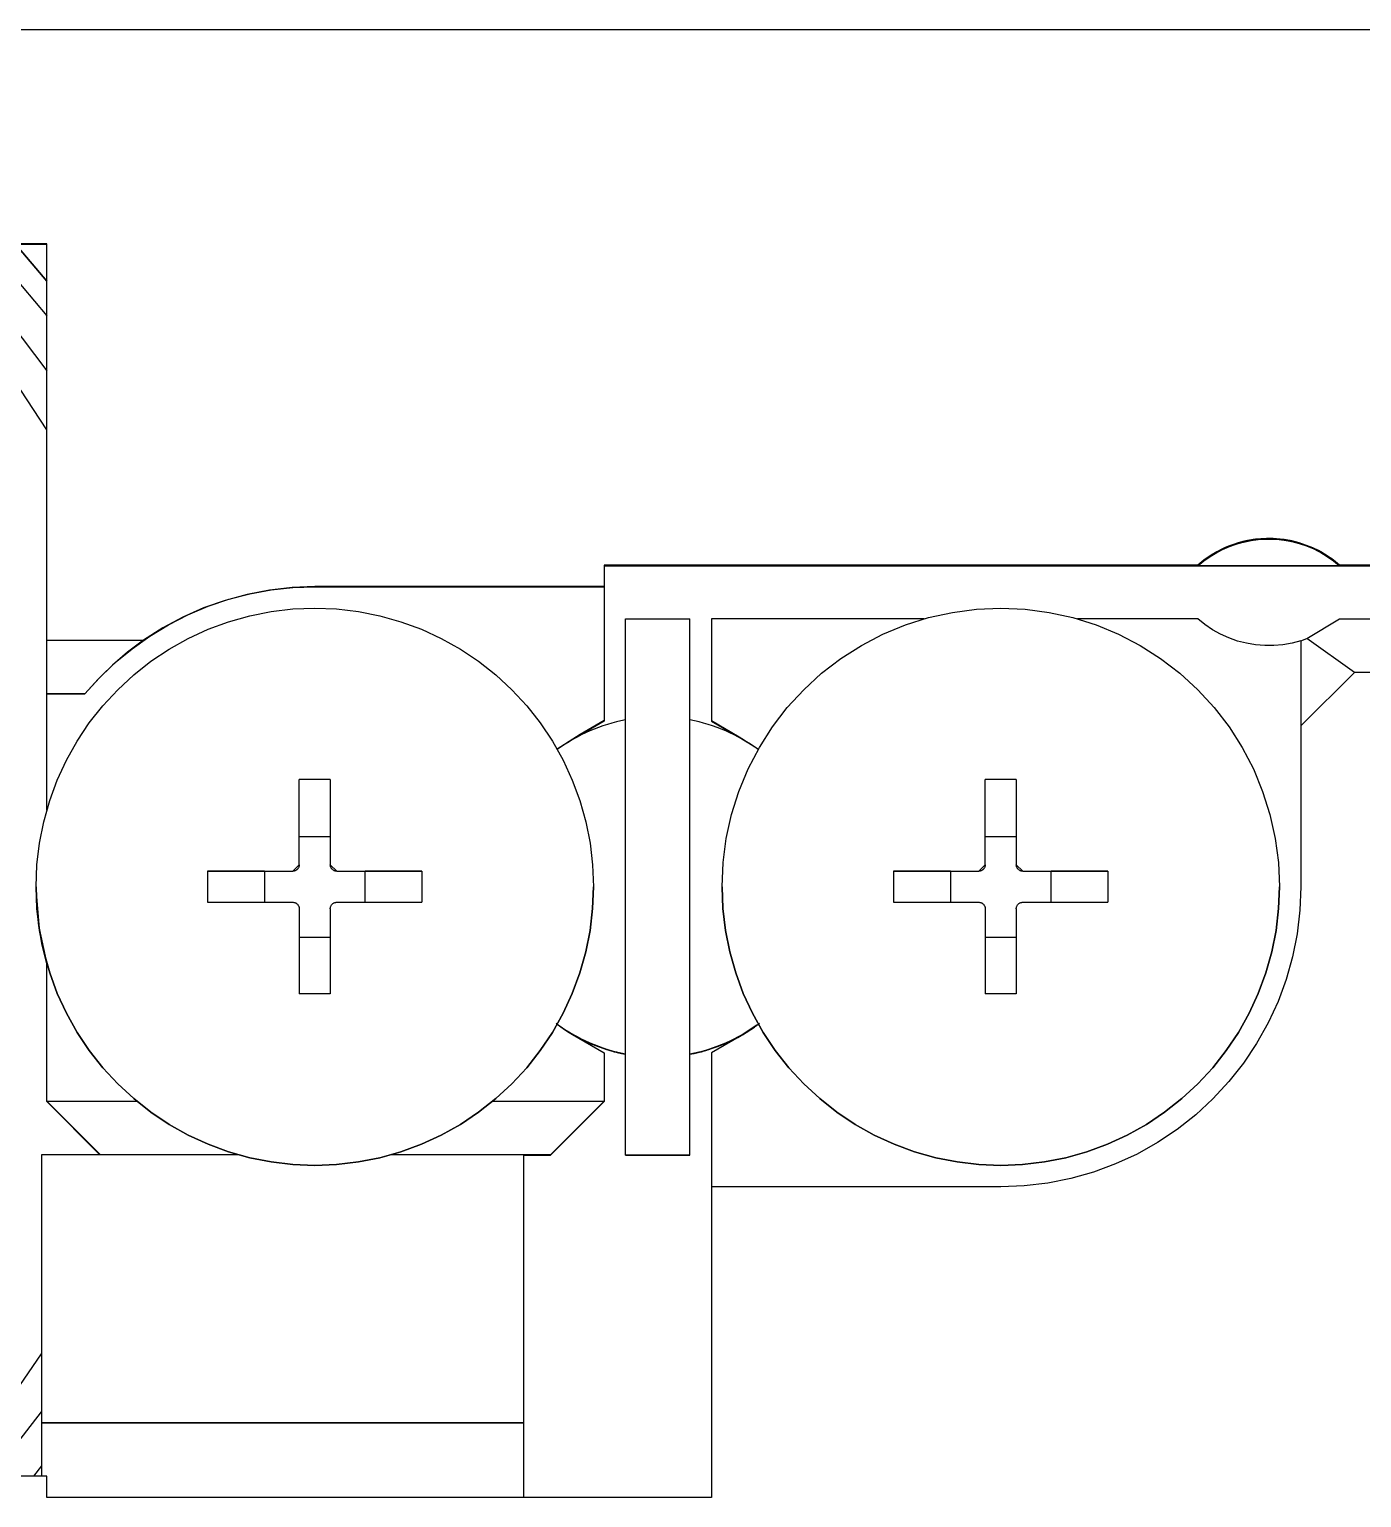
# Model space of a CAD drawing. Extents: x 0 to 701, y -8 to 617.
# Drawn here: x 668.97 to 681.4, y 290.17 to 303.87 of the extents above; entities that cross this region are included whole.
import ezdxf

# ---------------------------------------------------------------- set-up
doc = ezdxf.new("R2010")
doc.units = 0
doc.header["$LTSCALE"] = 0.5
doc.layers.add('MSM_CONTINUOUS', color=7, linetype='CONTINUOUS')

msp = doc.modelspace()

# ---------------------------------------------------------------- linework, layer by layer
at = {"layer": 'MSM_CONTINUOUS'}
for p, q in [((642.134415, 303.869417), (682.134415, 303.869417)), ((669.134415, 301.869417), (655.134415, 301.869417)), ((655.134415, 301.863946), (669.134415, 301.863946)), ((668.570722, 301.863946), (669.134415, 301.1957)), ((669.134415, 301.519637), (668.841579, 301.863946)), ((668.842619, 301.863946), (669.134415, 301.5208)), ((669.134415, 296.583505), (669.134415, 301.869417)), ((668.670868, 301.296414), (669.134415, 300.684567)), ((669.134415, 300.133614), (668.826618, 300.601393)), ((680.249331, 299.07792), (680.180862, 299.054831)), ((680.180862, 299.04936), (680.249331, 299.072448)), ((680.199597, 299.060854), (680.240881, 299.074525)), ((680.249275, 299.077646), (680.205352, 299.063474)), ((680.212823, 299.061075), (680.256091, 299.07469)), ((680.270626, 299.079361), (680.23127, 299.067731)), ((680.240881, 299.074525), (680.281694, 299.086123)), ((680.29268, 299.089496), (680.249275, 299.077646)), ((680.31929, 299.096003), (680.249331, 299.07792)), ((680.249331, 299.072448), (680.31929, 299.090532)), ((680.256091, 299.07469), (680.298889, 299.086077)), ((680.309439, 299.08914), (680.270626, 299.079361)), ((680.281694, 299.086123), (680.337229, 299.098957)), ((680.335412, 299.099147), (680.29268, 299.089496)), ((680.298889, 299.086077), (680.341837, 299.095497)), ((680.347543, 299.097154), (680.309439, 299.08914)), ((680.390371, 299.108988), (680.31929, 299.096003)), ((680.31929, 299.090532), (680.390371, 299.103517)), ((680.373805, 299.106161), (680.335412, 299.099147)), ((680.337229, 299.098957), (680.39149, 299.108333)), ((680.341837, 299.095497), (680.384068, 299.102855)), ((680.384975, 299.103535), (680.347543, 299.097154)), ((680.411503, 299.111555), (680.373805, 299.106161)), ((680.384068, 299.102855), (680.425606, 299.108291)), ((680.435078, 299.10981), (680.384975, 299.103535)), ((680.462205, 299.116806), (680.390371, 299.108988)), ((680.390371, 299.103517), (680.462205, 299.111335)), ((680.39149, 299.108333), (680.450224, 299.115059)), ((680.463156, 299.116586), (680.411503, 299.111555)), ((680.425606, 299.108291), (680.466249, 299.111909)), ((680.483689, 299.113461), (680.435078, 299.10981)), ((680.450224, 299.115059), (680.506963, 299.118242)), ((680.534415, 299.119417), (680.462205, 299.116806)), ((680.462205, 299.111335), (680.534415, 299.113946)), ((680.513206, 299.118895), (680.463156, 299.116586)), ((680.466249, 299.111909), (680.523567, 299.114186)), ((680.530586, 299.114732), (680.483689, 299.113461)), ((680.506963, 299.118242), (680.556133, 299.118393)), ((680.576551, 299.118222), (680.513206, 299.118895)), ((680.523567, 299.114186), (680.578725, 299.113273)), ((680.57586, 299.113872), (680.530586, 299.114732)), ((680.606626, 299.116806), (680.534415, 299.119417)), ((680.534415, 299.113946), (680.606626, 299.111335)), ((680.556133, 299.118393), (680.603507, 299.116248)), ((680.618964, 299.111142), (680.57586, 299.113872)), ((680.636817, 299.113841), (680.576551, 299.118222)), ((680.578725, 299.113273), (680.631794, 299.109513)), ((680.603507, 299.116248), (680.648991, 299.112061)), ((680.678459, 299.108988), (680.606626, 299.116806)), ((680.606626, 299.111335), (680.678459, 299.103517)), ((680.660406, 299.106746), (680.618964, 299.111142)), ((680.631794, 299.109513), (680.682447, 299.103259)), ((680.69382, 299.106297), (680.636817, 299.113841)), ((680.648991, 299.112061), (680.70169, 299.104569)), ((680.700088, 299.100886), (680.660406, 299.106746)), ((680.749541, 299.096003), (680.678459, 299.108988)), ((680.678459, 299.103517), (680.749541, 299.090532)), ((680.682447, 299.103259), (680.731381, 299.094698)), ((680.734046, 299.098946), (680.69382, 299.106297)), ((680.738076, 299.093738), (680.700088, 299.100886)), ((680.70169, 299.104569), (680.751511, 299.094821)), ((680.731381, 299.094698), (680.777677, 299.08426)), ((680.772418, 299.09033), (680.734046, 299.098946)), ((680.789784, 299.081527), (680.738076, 299.093738)), ((680.819499, 299.07792), (680.749541, 299.096003)), ((680.749541, 299.090532), (680.819499, 299.072448)), ((680.751511, 299.094821), (680.794546, 299.084253)), ((680.83288, 299.07347), (680.772418, 299.09033)), ((680.777677, 299.08426), (680.8214, 299.072245)), ((680.837917, 299.067502), (680.789784, 299.081527)), ((680.887968, 299.054831), (680.819499, 299.07792)), ((680.819499, 299.072448), (680.887968, 299.04936)), ((680.8214, 299.072245), (680.862393, 299.059007)), ((680.887974, 299.054445), (680.83288, 299.07347)), ((679.962286, 298.939356), (679.926285, 298.913036)), ((679.987908, 298.956872), (679.928862, 298.915222)), ((679.928862, 298.909751), (679.987908, 298.9514)), ((679.940808, 298.923297), (679.97619, 298.948231)), ((679.969247, 298.939793), (679.944824, 298.922522)), ((679.9491, 298.924972), (679.97774, 298.944899)), ((679.998784, 298.963641), (679.962286, 298.939356)), ((679.993685, 298.956011), (679.969247, 298.939793)), ((679.97619, 298.948231), (680.012009, 298.971239)), ((679.97774, 298.944899), (680.006676, 298.963579)), ((680.049808, 298.994149), (679.987908, 298.956872)), ((679.987908, 298.9514), (680.049808, 298.988678)), ((680.018281, 298.97132), (679.993685, 298.956011)), ((680.035598, 298.985895), (679.998784, 298.963641)), ((680.006676, 298.963579), (680.036234, 298.981248)), ((680.012009, 298.971239), (680.048106, 298.992336)), ((680.042871, 298.985662), (680.018281, 298.97132)), ((680.063104, 299.001151), (680.035598, 298.985895)), ((680.036234, 298.981248), (680.065956, 298.997664)), ((680.067538, 298.999129), (680.042871, 298.985662)), ((680.048106, 298.992336), (680.084319, 299.011538)), ((680.114238, 299.026859), (680.049808, 298.994149)), ((680.049808, 298.988678), (680.114238, 299.021388)), ((680.090671, 299.015334), (680.063104, 299.001151)), ((680.065956, 298.997664), (680.09585, 299.012882)), ((680.108863, 299.019736), (680.067538, 298.999129)), ((680.084319, 299.011538), (680.121189, 299.02919)), ((680.129023, 299.033318), (680.090671, 299.015334)), ((680.09585, 299.012882), (680.125781, 299.026885)), ((680.150062, 299.037983), (680.108863, 299.019736)), ((680.180862, 299.054831), (680.114238, 299.026859)), ((680.114238, 299.021388), (680.180862, 299.04936)), ((680.121189, 299.02919), (680.157992, 299.045015)), ((680.125781, 299.026885), (680.169393, 299.04519)), ((680.167296, 299.049344), (680.129023, 299.033318)), ((680.190852, 299.053921), (680.150062, 299.037983)), ((680.157992, 299.045015), (680.199597, 299.060854)), ((680.205352, 299.063474), (680.167296, 299.049344)), ((680.169393, 299.04519), (680.212823, 299.061075)), ((680.23127, 299.067731), (680.190852, 299.053921)), ((680.882353, 299.052175), (680.837917, 299.067502)), ((680.862393, 299.059007), (680.911298, 299.040598)), ((680.92323, 299.03596), (680.882353, 299.052175)), ((680.954592, 299.026859), (680.887968, 299.054831)), ((680.887968, 299.04936), (680.954592, 299.021388)), ((680.946433, 299.030189), (680.887974, 299.054445)), ((680.911298, 299.040598), (680.955558, 299.021348)), ((680.960121, 299.019492), (680.92323, 299.03596)), ((680.997189, 299.005469), (680.946433, 299.030189)), ((681.019022, 298.994149), (680.954592, 299.026859)), ((680.954592, 299.021388), (681.019022, 298.988678)), ((680.955558, 299.021348), (680.995241, 299.00186)), ((680.993529, 299.002995), (680.960121, 299.019492)), ((681.023375, 298.98691), (680.993529, 299.002995)), ((680.995241, 299.00186), (681.030132, 298.98287)), ((681.033242, 298.985678), (680.997189, 299.005469)), ((681.080922, 298.956872), (681.019022, 298.994149)), ((681.019022, 298.988678), (681.080922, 298.9514)), ((681.049727, 298.971592), (681.023375, 298.98691)), ((681.030132, 298.98287), (681.060637, 298.96475)), ((681.063933, 298.967257), (681.033242, 298.985678)), ((681.077095, 298.954512), (681.049727, 298.971592)), ((681.060637, 298.96475), (681.086021, 298.948524)), ((681.088674, 298.951285), (681.063933, 298.967257)), ((681.099183, 298.939806), (681.077095, 298.954512)), ((681.139968, 298.915222), (681.080922, 298.956872)), ((681.080922, 298.9514), (681.139968, 298.909751)), ((681.086021, 298.948524), (681.106259, 298.934799)), ((681.108026, 298.938056), (681.088674, 298.951285)), ((681.115879, 298.928111), (681.099183, 298.939806)), ((681.106259, 298.934799), (681.121126, 298.924251)), ((681.122133, 298.927973), (681.108026, 298.938056)), ((679.872977, 298.869417), (674.334415, 298.869417)), ((674.334415, 298.869417), (674.334415, 297.414208)), ((679.872977, 298.863946), (674.334415, 298.863946)), ((674.334415, 298.862783), (679.883178, 298.862783)), ((675.143578, 298.868902), (675.134415, 298.86887)), ((675.134415, 298.86887), (675.143578, 298.868838)), ((675.143578, 298.864525), (675.134415, 298.864493)), ((675.134415, 298.864493), (675.143578, 298.864461)), ((675.17101, 298.868934), (675.143578, 298.868902)), ((675.143578, 298.868838), (675.17101, 298.868806)), ((675.17101, 298.864557), (675.143578, 298.864525)), ((675.143578, 298.864461), (675.17101, 298.864429)), ((675.216543, 298.868965), (675.17101, 298.868934)), ((675.17101, 298.868806), (675.216543, 298.868774)), ((675.216543, 298.864588), (675.17101, 298.864557)), ((675.17101, 298.864429), (675.216543, 298.864397)), ((675.279901, 298.868996), (675.216543, 298.868965)), ((675.216543, 298.868774), (675.279901, 298.868744)), ((675.279901, 298.864619), (675.216543, 298.864588)), ((675.216543, 298.864397), (675.279901, 298.864367)), ((675.360694, 298.869026), (675.279901, 298.868996)), ((675.279901, 298.868744), (675.360694, 298.868713)), ((675.360694, 298.864649), (675.279901, 298.864619)), ((675.279901, 298.864367), (675.360694, 298.864337)), ((675.458431, 298.869055), (675.360694, 298.869026)), ((675.360694, 298.868713), (675.458431, 298.868684)), ((675.458431, 298.864678), (675.360694, 298.864649)), ((675.360694, 298.864337), (675.458431, 298.864307)), ((675.572514, 298.869083), (675.458431, 298.869055)), ((675.458431, 298.868684), (675.572514, 298.868656)), ((675.572514, 298.864706), (675.458431, 298.864678)), ((675.458431, 298.864307), (675.572514, 298.864279)), ((675.702247, 298.86911), (675.572514, 298.869083)), ((675.572514, 298.868656), (675.702247, 298.86863)), ((675.702247, 298.864733), (675.572514, 298.864706)), ((675.572514, 298.864279), (675.702247, 298.864253)), ((675.846835, 298.869135), (675.702247, 298.86911)), ((675.702247, 298.86863), (675.846835, 298.868604)), ((675.846835, 298.864758), (675.702247, 298.864733)), ((675.702247, 298.864253), (675.846835, 298.864227)), ((676.005398, 298.869159), (675.846835, 298.869135)), ((675.846835, 298.868604), (676.005398, 298.868581)), ((676.005398, 298.864782), (675.846835, 298.864758)), ((675.846835, 298.864227), (676.005398, 298.864204)), ((676.176965, 298.869181), (676.005398, 298.869159)), ((676.005398, 298.868581), (676.176965, 298.868559)), ((676.176965, 298.864804), (676.005398, 298.864782)), ((676.005398, 298.864204), (676.176965, 298.864182)), ((676.360489, 298.869201), (676.176965, 298.869181)), ((676.176965, 298.868559), (676.360489, 298.868539)), ((676.360489, 298.864824), (676.176965, 298.864804)), ((676.176965, 298.864182), (676.360489, 298.864162)), ((676.554849, 298.869219), (676.360489, 298.869201)), ((676.360489, 298.868539), (676.554849, 298.868521)), ((676.554849, 298.864842), (676.360489, 298.864824)), ((676.360489, 298.864162), (676.554849, 298.864144)), ((676.758858, 298.869234), (676.554849, 298.869219)), ((676.554849, 298.868521), (676.758858, 298.868505)), ((676.758858, 298.864858), (676.554849, 298.864842)), ((676.554849, 298.864144), (676.758858, 298.864128)), ((676.971269, 298.869248), (676.758858, 298.869234)), ((676.758858, 298.868505), (676.971269, 298.868492)), ((676.971269, 298.864871), (676.758858, 298.864858)), ((676.758858, 298.864128), (676.971269, 298.864115)), ((677.190786, 298.869259), (676.971269, 298.869248)), ((676.971269, 298.868492), (677.190786, 298.86848)), ((677.190786, 298.864882), (676.971269, 298.864871)), ((676.971269, 298.864115), (677.190786, 298.864103)), ((677.416066, 298.869268), (677.190786, 298.869259)), ((677.190786, 298.86848), (677.416066, 298.868471)), ((677.416066, 298.864891), (677.190786, 298.864882)), ((677.190786, 298.864103), (677.416066, 298.864094)), ((677.645734, 298.869275), (677.416066, 298.869268)), ((677.416066, 298.868471), (677.645734, 298.868465)), ((677.645734, 298.864898), (677.416066, 298.864891)), ((677.416066, 298.864094), (677.645734, 298.864088)), ((677.878388, 298.869279), (677.645734, 298.869275)), ((677.645734, 298.868465), (677.878388, 298.868461)), ((677.878388, 298.864902), (677.645734, 298.864898)), ((677.645734, 298.864088), (677.878388, 298.864084)), ((678.112605, 298.86928), (677.878388, 298.869279)), ((677.878388, 298.868461), (678.112605, 298.868459)), ((678.112605, 298.864903), (677.878388, 298.864902)), ((677.878388, 298.864084), (678.112605, 298.864083)), ((678.346956, 298.869279), (678.112605, 298.86928)), ((678.112605, 298.868459), (678.346956, 298.86846)), ((678.346956, 298.864902), (678.112605, 298.864903)), ((678.112605, 298.864083), (678.346956, 298.864084)), ((678.580008, 298.869276), (678.346956, 298.869279)), ((678.346956, 298.86846), (678.580008, 298.868464)), ((678.580008, 298.864899), (678.346956, 298.864902)), ((678.346956, 298.864084), (678.580008, 298.864087)), ((678.810338, 298.86927), (678.580008, 298.869276)), ((678.580008, 298.868464), (678.810338, 298.86847)), ((678.810338, 298.864893), (678.580008, 298.864899)), ((678.580008, 298.864087), (678.810338, 298.864093)), ((679.03654, 298.869261), (678.810338, 298.86927)), ((678.810338, 298.86847), (679.03654, 298.868478)), ((679.03654, 298.864884), (678.810338, 298.864893)), ((678.810338, 298.864093), (679.03654, 298.864102)), ((679.257231, 298.86925), (679.03654, 298.869261)), ((679.03654, 298.868478), (679.257231, 298.868489)), ((679.257231, 298.864873), (679.03654, 298.864884)), ((679.03654, 298.864102), (679.257231, 298.864112)), ((679.471063, 298.869237), (679.257231, 298.86925)), ((679.257231, 298.868489), (679.471063, 298.868502)), ((679.471063, 298.86486), (679.257231, 298.864873)), ((679.257231, 298.864112), (679.471063, 298.864126)), ((679.676731, 298.869222), (679.471063, 298.869237)), ((679.471063, 298.868502), (679.676731, 298.868518)), ((679.676731, 298.864845), (679.471063, 298.86486)), ((679.471063, 298.864126), (679.676731, 298.864141)), ((679.872977, 298.869204), (679.676731, 298.869222)), ((679.676731, 298.868518), (679.872977, 298.868535)), ((679.872977, 298.864827), (679.676731, 298.864845)), ((679.676731, 298.864141), (679.872977, 298.864158)), ((679.928862, 298.915222), (679.872977, 298.869417)), ((679.872977, 298.863946), (679.928862, 298.909751)), ((679.872977, 298.868535), (679.906564, 298.896871)), ((679.899417, 298.891715), (679.872977, 298.869204)), ((679.896665, 298.885068), (679.872977, 298.864827)), ((679.872977, 298.864158), (679.89316, 298.881488)), ((679.872977, 298.869204), (679.872977, 298.869417)), ((679.872977, 298.864827), (679.872977, 298.868535)), ((679.872977, 298.863946), (679.872977, 298.864158)), ((681.634415, 298.863946), (679.884821, 298.863946)), ((679.884821, 298.862783), (682.134415, 298.862783)), ((679.89316, 298.881488), (679.920909, 298.903854)), ((679.92065, 298.904311), (679.896665, 298.885068)), ((679.926285, 298.913036), (679.899417, 298.891715)), ((679.906564, 298.896871), (679.940808, 298.923297)), ((679.944824, 298.922522), (679.92065, 298.904311)), ((679.920909, 298.903854), (679.9491, 298.924972)), ((681.127266, 298.919833), (681.115879, 298.928111)), ((681.121126, 298.924251), (681.130098, 298.91769)), ((681.130819, 298.92158), (681.122133, 298.927973)), ((681.13324, 298.915384), (681.127266, 298.919833)), ((681.130098, 298.91769), (681.134162, 298.914677)), ((681.134334, 298.918933), (681.130819, 298.92158)), ((681.134415, 298.914493), (681.13324, 298.915384)), ((681.134162, 298.914677), (681.134415, 298.914493)), ((681.134415, 298.91887), (681.134334, 298.918933)), ((681.195853, 298.869417), (681.139968, 298.915222)), ((681.139968, 298.909751), (681.195853, 298.863946)), ((681.634415, 298.869417), (681.195853, 298.869417)), ((681.195853, 298.869417), (681.195853, 298.863946)), ((671.422209, 298.661364), (671.211224, 298.637252)), ((671.228648, 298.639668), (671.430994, 298.661826)), ((671.634415, 298.669417), (671.422209, 298.661364)), ((671.430994, 298.661826), (671.634415, 298.669225)), ((674.334415, 298.669417), (671.634415, 298.669417)), ((671.634415, 298.669225), (674.334415, 298.669225)), ((670.797755, 298.541495), (670.59765, 298.470401)), ((670.638692, 298.486196), (670.831447, 298.55162)), ((671.002672, 298.597218), (670.797755, 298.541495)), ((670.831447, 298.55162), (671.028446, 298.602868)), ((671.211224, 298.637252), (671.002672, 298.597218)), ((671.028446, 298.602868), (671.228648, 298.639668)), ((670.26996, 298.314274), (670.451199, 298.406941)), ((670.59765, 298.470401), (670.403509, 298.384346)), ((670.451199, 298.406941), (670.638692, 298.486196)), ((670.830971, 298.342109), (671.027457, 298.397524)), ((671.027457, 298.397524), (671.227685, 298.437352)), ((671.227685, 298.437352), (671.430421, 298.461347)), ((671.430421, 298.461347), (671.634415, 298.469362)), ((671.634415, 298.469362), (671.838409, 298.461347)), ((671.838409, 298.461347), (672.041145, 298.437352)), ((672.041145, 298.437352), (672.241373, 298.397524)), ((672.241373, 298.397524), (672.437859, 298.342109)), ((677.361486, 298.380769), (677.58293, 298.429862)), ((677.58293, 298.429862), (677.80781, 298.459468)), ((677.80781, 298.459468), (678.034415, 298.469362)), ((678.034415, 298.469362), (678.26102, 298.459468)), ((678.26102, 298.459468), (678.4859, 298.429862)), ((678.4859, 298.429862), (678.707345, 298.380769)), ((670.216448, 298.283825), (670.037543, 298.169417)), ((670.095932, 298.208684), (670.26996, 298.314274)), ((670.403509, 298.384346), (670.216448, 298.283825)), ((670.45404, 298.185979), (670.639438, 298.271449)), ((670.639438, 298.271449), (670.830971, 298.342109)), ((672.437859, 298.342109), (672.629392, 298.271449)), ((672.629392, 298.271449), (672.81479, 298.185979)), ((674.534415, 298.368842), (675.134415, 298.368842)), ((674.534415, 293.36452), (674.534415, 298.368842)), ((675.134415, 293.36452), (675.134415, 298.368842)), ((677.319794, 298.369225), (675.334415, 298.369225)), ((675.334415, 298.369225), (675.334415, 297.414793)), ((676.935608, 298.225762), (677.145163, 298.312563)), ((677.145163, 298.312563), (677.361486, 298.380769)), ((678.707345, 298.380769), (678.923667, 298.312563)), ((679.872977, 298.369225), (678.749037, 298.369225)), ((678.923667, 298.312563), (679.133223, 298.225762)), ((679.939536, 298.31541), (679.872977, 298.369225)), ((680.010453, 298.267484), (679.939536, 298.31541)), ((680.085208, 298.225798), (680.010453, 298.267484)), ((680.888981, 298.184343), (681.195853, 298.369349)), ((681.195853, 298.369349), (681.634415, 298.369349)), ((669.134415, 298.169417), (670.037543, 298.169417)), ((670.037543, 298.169417), (669.888406, 298.05834)), ((669.930034, 298.090731), (670.095932, 298.208684)), ((670.275919, 298.086227), (670.45404, 298.185979)), ((672.81479, 298.185979), (672.992911, 298.086227)), ((676.543116, 297.999158), (676.734415, 298.121028)), ((676.734415, 298.121028), (676.935608, 298.225762)), ((679.133223, 298.225762), (679.334415, 298.121028)), ((679.334415, 298.121028), (679.525714, 297.999158)), ((680.163254, 298.190657), (680.085208, 298.225798)), ((680.24402, 298.162319), (680.163254, 298.190657)), ((680.326913, 298.140991), (680.24402, 298.162319)), ((680.411326, 298.12683), (680.326913, 298.140991)), ((680.496641, 298.119939), (680.411326, 298.12683)), ((680.582233, 298.120369), (680.496641, 298.119939)), ((680.667474, 298.128117), (680.582233, 298.120369)), ((680.751741, 298.143126), (680.667474, 298.128117)), ((680.834415, 298.165286), (680.751741, 298.143126)), ((680.834415, 298.165433), (680.888981, 298.184343)), ((680.834415, 298.165433), (680.834415, 295.869417)), ((681.334415, 297.869417), (680.888981, 298.184343)), ((669.888406, 298.05834), (669.746969, 297.937608)), ((669.773145, 297.961036), (669.930034, 298.090731)), ((670.106173, 297.972806), (670.275919, 298.086227)), ((672.992911, 298.086227), (673.162657, 297.972806)), ((676.363167, 297.861078), (676.543116, 297.999158)), ((679.525714, 297.999158), (679.705663, 297.861078)), ((669.746969, 297.937608), (669.613856, 297.807753)), ((669.626092, 297.820287), (669.773145, 297.961036)), ((669.795937, 297.70784), (669.94585, 297.846418)), ((669.94585, 297.846418), (670.106173, 297.972806)), ((673.162657, 297.972806), (673.32298, 297.846418)), ((673.32298, 297.846418), (673.472893, 297.70784)), ((676.195937, 297.70784), (676.363167, 297.861078)), ((679.705663, 297.861078), (679.872893, 297.70784)), ((680.834415, 297.369417), (681.334415, 297.869417)), ((681.634415, 297.869417), (681.334415, 297.869417)), ((669.489654, 297.669225), (669.626092, 297.820287)), ((669.613856, 297.807753), (669.489654, 297.669348)), ((669.65736, 297.557927), (669.795937, 297.70784)), ((673.472893, 297.70784), (673.611471, 297.557927)), ((676.0427, 297.54061), (676.195937, 297.70784)), ((679.872893, 297.70784), (680.026131, 297.54061)), ((669.489654, 297.669348), (669.134415, 297.669348)), ((669.134415, 297.669225), (669.489654, 297.669225)), ((669.489654, 297.669348), (669.489654, 297.669225)), ((669.530971, 297.397604), (669.65736, 297.557927)), ((673.611471, 297.557927), (673.737859, 297.397604)), ((675.90462, 297.360661), (676.0427, 297.54061)), ((680.026131, 297.54061), (680.16421, 297.360661)), ((669.417551, 297.227858), (669.530971, 297.397604)), ((673.737859, 297.397604), (673.85128, 297.227858)), ((674.111122, 297.290378), (673.896148, 297.151769)), ((674.334415, 297.419296), (674.111122, 297.290378)), ((674.334415, 297.414208), (674.111122, 297.28529)), ((674.111122, 297.28529), (674.111122, 297.290378)), ((675.334415, 297.419881), (675.594415, 297.26977)), ((675.334415, 297.414793), (675.594415, 297.264682)), ((675.782749, 297.169362), (675.90462, 297.360661)), ((680.16421, 297.360661), (680.286081, 297.169362)), ((669.317798, 297.049737), (669.417551, 297.227858)), ((673.85128, 297.227858), (673.951032, 297.049737)), ((674.111122, 297.28529), (673.993261, 297.214835)), ((675.594415, 297.26977), (675.772683, 297.151769)), ((675.594415, 297.264682), (675.675569, 297.214835)), ((675.678015, 296.96817), (675.782749, 297.169362)), ((680.286081, 297.169362), (680.390815, 296.96817)), ((669.232328, 296.864339), (669.317798, 297.049737)), ((673.951032, 297.049737), (674.036502, 296.864339)), ((675.591214, 296.758615), (675.678015, 296.96817)), ((680.390815, 296.96817), (680.477616, 296.758615)), ((669.161668, 296.672806), (669.232328, 296.864339)), ((671.779415, 296.869403), (671.489415, 296.869403)), ((671.489415, 296.074234), (671.489415, 296.869403)), ((671.779415, 296.869403), (671.779415, 296.074234)), ((674.036502, 296.864339), (674.107162, 296.672806)), ((675.523008, 296.542292), (675.591214, 296.758615)), ((678.179415, 296.869403), (677.889415, 296.869403)), ((677.889415, 296.074234), (677.889415, 296.869403)), ((678.179415, 296.869403), (678.179415, 296.074234)), ((680.477616, 296.758615), (680.545822, 296.542292)), ((669.106253, 296.47632), (669.161668, 296.672806)), ((674.107162, 296.672806), (674.162577, 296.47632)), ((669.066425, 296.276092), (669.106253, 296.47632)), ((674.162577, 296.47632), (674.202405, 296.276092)), ((675.473915, 296.320847), (675.523008, 296.542292)), ((680.545822, 296.542292), (680.594915, 296.320847)), ((671.489415, 296.339261), (671.779415, 296.339261)), ((677.889415, 296.339261), (678.179415, 296.339261)), ((669.04243, 296.073356), (669.066425, 296.276092)), ((674.202405, 296.276092), (674.2264, 296.073356)), ((675.444309, 296.095967), (675.473915, 296.320847)), ((680.594915, 296.320847), (680.624521, 296.095967)), ((669.034415, 295.869362), (669.04243, 296.073356)), ((671.429415, 296.014234), (671.489415, 296.074234)), ((671.487757, 296.060396), (671.486479, 296.055862)), ((671.488676, 296.065017), (671.487757, 296.060396)), ((671.48923, 296.069696), (671.488676, 296.065017)), ((671.489415, 296.074403), (671.48923, 296.069696)), ((671.7796, 296.069696), (671.779415, 296.074403)), ((671.779415, 296.074234), (671.839415, 296.014234)), ((671.780154, 296.065017), (671.7796, 296.069696)), ((671.781073, 296.060396), (671.780154, 296.065017)), ((671.782352, 296.055862), (671.781073, 296.060396)), ((674.2264, 296.073356), (674.234415, 295.869362)), ((675.434415, 295.869362), (675.444309, 296.095967)), ((677.829415, 296.014234), (677.889415, 296.074234)), ((677.887757, 296.060397), (677.886479, 296.055862)), ((677.888676, 296.065017), (677.887757, 296.060397)), ((677.88923, 296.069696), (677.888676, 296.065017)), ((677.889415, 296.074403), (677.88923, 296.069696)), ((678.1796, 296.069696), (678.179415, 296.074403)), ((678.179415, 296.074234), (678.239415, 296.014234)), ((678.180154, 296.065017), (678.1796, 296.069696)), ((678.181073, 296.060397), (678.180154, 296.065017)), ((678.182352, 296.055862), (678.181073, 296.060397)), ((680.624521, 296.095967), (680.634415, 295.869362)), ((670.634415, 296.014403), (671.429415, 296.014403)), ((670.634415, 296.014403), (670.634415, 295.724403)), ((671.164408, 296.014255), (670.634415, 296.014403)), ((671.164408, 296.014255), (671.164408, 295.724255)), ((671.164408, 296.014255), (671.429415, 296.014234)), ((671.434123, 296.014588), (671.429415, 296.014403)), ((671.438801, 296.015142), (671.434123, 296.014588)), ((671.443422, 296.016061), (671.438801, 296.015142)), ((671.447956, 296.01734), (671.443422, 296.016061)), ((671.452376, 296.01897), (671.447956, 296.01734)), ((671.456655, 296.020943), (671.452376, 296.01897)), ((671.460765, 296.023245), (671.456655, 296.020943)), ((671.464682, 296.025862), (671.460765, 296.023245)), ((671.468382, 296.028779), (671.464682, 296.025862)), ((671.471842, 296.031977), (671.468382, 296.028779)), ((671.475039, 296.035436), (671.471842, 296.031977)), ((671.477956, 296.039136), (671.475039, 296.035436)), ((671.480574, 296.043053), (671.477956, 296.039136)), ((671.482876, 296.047164), (671.480574, 296.043053)), ((671.484848, 296.051442), (671.482876, 296.047164)), ((671.486479, 296.055862), (671.484848, 296.051442)), ((671.783982, 296.051442), (671.782352, 296.055862)), ((671.785955, 296.047164), (671.783982, 296.051442)), ((671.788257, 296.043053), (671.785955, 296.047164)), ((671.790874, 296.039136), (671.788257, 296.043053)), ((671.793791, 296.035436), (671.790874, 296.039136)), ((671.796989, 296.031977), (671.793791, 296.035436)), ((671.800448, 296.028779), (671.796989, 296.031977)), ((671.804148, 296.025862), (671.800448, 296.028779)), ((671.808065, 296.023245), (671.804148, 296.025862)), ((671.812176, 296.020943), (671.808065, 296.023245)), ((671.816454, 296.01897), (671.812176, 296.020943)), ((671.820874, 296.01734), (671.816454, 296.01897)), ((671.825408, 296.016061), (671.820874, 296.01734)), ((671.830029, 296.015142), (671.825408, 296.016061)), ((671.834708, 296.014588), (671.830029, 296.015142)), ((671.839415, 296.014403), (671.834708, 296.014588)), ((671.839415, 296.014403), (672.634415, 296.014403)), ((671.839415, 296.014234), (672.104422, 296.014255)), ((672.634415, 296.014403), (672.104422, 296.014255)), ((672.104422, 295.724255), (672.104422, 296.014255)), ((672.634415, 296.014403), (672.634415, 295.724403)), ((677.034415, 296.014403), (677.829415, 296.014403)), ((677.034415, 296.014403), (677.034415, 295.724403)), ((677.564408, 296.014255), (677.034415, 296.014403)), ((677.564408, 296.014255), (677.564408, 295.724255)), ((677.564408, 296.014255), (677.829415, 296.014234)), ((677.834123, 296.014588), (677.829415, 296.014403)), ((677.838801, 296.015142), (677.834123, 296.014588)), ((677.843422, 296.016061), (677.838801, 296.015142)), ((677.847956, 296.01734), (677.843422, 296.016061)), ((677.852376, 296.01897), (677.847956, 296.01734)), ((677.856655, 296.020943), (677.852376, 296.01897)), ((677.860765, 296.023245), (677.856655, 296.020943)), ((677.864682, 296.025862), (677.860765, 296.023245)), ((677.868382, 296.028779), (677.864682, 296.025862)), ((677.871842, 296.031977), (677.868382, 296.028779)), ((677.875039, 296.035436), (677.871842, 296.031977)), ((677.877956, 296.039136), (677.875039, 296.035436)), ((677.880574, 296.043053), (677.877956, 296.039136)), ((677.882876, 296.047164), (677.880574, 296.043053)), ((677.884848, 296.051442), (677.882876, 296.047164)), ((677.886479, 296.055862), (677.884848, 296.051442)), ((678.183982, 296.051442), (678.182352, 296.055862)), ((678.185955, 296.047164), (678.183982, 296.051442)), ((678.188257, 296.043053), (678.185955, 296.047164)), ((678.190874, 296.039136), (678.188257, 296.043053)), ((678.193791, 296.035436), (678.190874, 296.039136)), ((678.196989, 296.031977), (678.193791, 296.035436)), ((678.200448, 296.028779), (678.196989, 296.031977)), ((678.204148, 296.025862), (678.200448, 296.028779)), ((678.208065, 296.023245), (678.204148, 296.025862)), ((678.212176, 296.020943), (678.208065, 296.023245)), ((678.216454, 296.01897), (678.212176, 296.020943)), ((678.220874, 296.01734), (678.216454, 296.01897)), ((678.225408, 296.016061), (678.220874, 296.01734)), ((678.230029, 296.015142), (678.225408, 296.016061)), ((678.234708, 296.014588), (678.230029, 296.015142)), ((678.239415, 296.014403), (678.234708, 296.014588)), ((678.239415, 296.014403), (679.034415, 296.014403)), ((678.239415, 296.014234), (678.504422, 296.014255)), ((679.034415, 296.014403), (678.504422, 296.014255)), ((678.504422, 295.724255), (678.504422, 296.014255)), ((679.034415, 296.014403), (679.034415, 295.724403)), ((669.04243, 295.665369), (669.034415, 295.869362)), ((669.034415, 295.869266), (669.04243, 295.665273)), ((669.040703, 295.683382), (669.034415, 295.864096)), ((669.034415, 295.864), (669.034896, 295.813972)), ((669.034896, 295.813972), (669.063125, 295.478688)), ((674.234415, 295.869362), (674.2264, 295.665369)), ((674.2264, 295.665273), (674.234415, 295.869266)), ((675.44243, 295.665369), (675.434415, 295.869362)), ((675.434415, 295.869266), (675.44243, 295.665273)), ((680.634415, 295.869362), (680.6264, 295.665369)), ((680.6264, 295.665273), (680.634415, 295.869266)), ((680.834415, 295.869417), (680.825784, 295.649731)), ((669.059536, 295.503541), (669.040703, 295.683382)), ((669.066425, 295.462633), (669.04243, 295.665369)), ((669.04243, 295.665273), (669.066425, 295.462537)), ((670.634415, 295.724403), (671.429415, 295.724403)), ((671.429415, 295.724403), (671.434123, 295.724218)), ((671.434123, 295.724218), (671.438801, 295.723665)), ((671.438801, 295.723665), (671.443422, 295.722745)), ((671.443422, 295.722745), (671.447956, 295.721467)), ((671.447956, 295.721467), (671.452376, 295.719836)), ((671.452376, 295.719836), (671.456655, 295.717864)), ((671.456655, 295.717864), (671.460765, 295.715562)), ((671.460765, 295.715562), (671.464682, 295.712944)), ((671.464682, 295.712944), (671.468382, 295.710028)), ((671.468382, 295.710028), (671.471842, 295.70683)), ((671.471842, 295.70683), (671.475039, 295.70337)), ((671.475039, 295.70337), (671.477956, 295.69967)), ((671.477956, 295.69967), (671.480574, 295.695753)), ((671.480574, 295.695753), (671.482876, 295.691643)), ((671.482876, 295.691643), (671.484848, 295.687364)), ((671.484848, 295.687364), (671.486479, 295.682944)), ((671.486479, 295.682944), (671.487757, 295.67841)), ((671.487757, 295.67841), (671.488676, 295.673789)), ((671.488676, 295.673789), (671.48923, 295.669111)), ((671.48923, 295.669111), (671.489415, 295.664403)), ((671.489415, 295.664403), (671.489415, 294.869403)), ((671.779415, 295.664403), (671.7796, 295.669111)), ((671.779415, 295.664403), (671.779415, 294.869403)), ((671.7796, 295.669111), (671.780154, 295.673789)), ((671.780154, 295.673789), (671.781073, 295.67841)), ((671.781073, 295.67841), (671.782352, 295.682944)), ((671.782352, 295.682944), (671.783982, 295.687364)), ((671.783982, 295.687364), (671.785955, 295.691643)), ((671.785955, 295.691643), (671.788257, 295.695753)), ((671.788257, 295.695753), (671.790874, 295.69967)), ((671.790874, 295.69967), (671.793791, 295.70337)), ((671.793791, 295.70337), (671.796989, 295.70683)), ((671.796989, 295.70683), (671.800448, 295.710028)), ((671.800448, 295.710028), (671.804148, 295.712944)), ((671.804148, 295.712944), (671.808065, 295.715562)), ((671.808065, 295.715562), (671.812176, 295.717864)), ((671.812176, 295.717864), (671.816454, 295.719836)), ((671.816454, 295.719836), (671.820874, 295.721467)), ((671.820874, 295.721467), (671.825408, 295.722745)), ((671.825408, 295.722745), (671.830029, 295.723665)), ((671.830029, 295.723665), (671.834708, 295.724218)), ((671.834708, 295.724218), (671.839415, 295.724403)), ((671.839415, 295.724403), (672.634415, 295.724403)), ((674.2264, 295.665369), (674.202405, 295.462633)), ((674.202405, 295.462537), (674.2264, 295.665273)), ((675.466425, 295.462633), (675.44243, 295.665369)), ((675.44243, 295.665273), (675.466425, 295.462537)), ((677.034415, 295.724403), (677.829415, 295.724403)), ((677.829415, 295.724403), (677.834123, 295.724218)), ((677.834123, 295.724218), (677.838801, 295.723665)), ((677.838801, 295.723665), (677.843422, 295.722745)), ((677.843422, 295.722745), (677.847956, 295.721467)), ((677.847956, 295.721467), (677.852376, 295.719836)), ((677.852376, 295.719836), (677.856655, 295.717864)), ((677.856655, 295.717864), (677.860765, 295.715562)), ((677.860765, 295.715562), (677.864682, 295.712944)), ((677.864682, 295.712944), (677.868382, 295.710028)), ((677.868382, 295.710028), (677.871842, 295.70683)), ((677.871842, 295.70683), (677.875039, 295.70337)), ((677.875039, 295.70337), (677.877956, 295.69967)), ((677.877956, 295.69967), (677.880574, 295.695753)), ((677.880574, 295.695753), (677.882876, 295.691643)), ((677.882876, 295.691643), (677.884848, 295.687364)), ((677.884848, 295.687364), (677.886479, 295.682944)), ((677.886479, 295.682944), (677.887757, 295.67841)), ((677.887757, 295.67841), (677.888676, 295.673789)), ((677.888676, 295.673789), (677.88923, 295.669111)), ((677.88923, 295.669111), (677.889415, 295.664403)), ((677.889415, 295.664403), (677.889415, 294.869403)), ((678.179415, 295.664403), (678.1796, 295.669111)), ((678.179415, 295.664403), (678.179415, 294.869403)), ((678.1796, 295.669111), (678.180154, 295.673789)), ((678.180154, 295.673789), (678.181073, 295.67841)), ((678.181073, 295.67841), (678.182352, 295.682944)), ((678.182352, 295.682944), (678.183982, 295.687364)), ((678.183982, 295.687364), (678.185955, 295.691643)), ((678.185955, 295.691643), (678.188257, 295.695753)), ((678.188257, 295.695753), (678.190874, 295.69967)), ((678.190874, 295.69967), (678.193791, 295.70337)), ((678.193791, 295.70337), (678.196989, 295.70683)), ((678.196989, 295.70683), (678.200448, 295.710028)), ((678.200448, 295.710028), (678.204148, 295.712944)), ((678.204148, 295.712944), (678.208065, 295.715562)), ((678.208065, 295.715562), (678.212176, 295.717864)), ((678.212176, 295.717864), (678.216454, 295.719836)), ((678.216454, 295.719836), (678.220874, 295.721467)), ((678.220874, 295.721467), (678.225408, 295.722745)), ((678.225408, 295.722745), (678.230029, 295.723665)), ((678.230029, 295.723665), (678.234708, 295.724218)), ((678.234708, 295.724218), (678.239415, 295.724403)), ((678.239415, 295.724403), (679.034415, 295.724403)), ((680.6264, 295.665369), (680.602405, 295.462633)), ((680.602405, 295.462537), (680.6264, 295.665273)), ((680.825784, 295.649731), (680.799942, 295.4314)), ((669.090824, 295.325444), (669.059536, 295.503541)), ((669.063125, 295.478688), (669.134415, 295.149858)), ((669.106253, 295.262404), (669.066425, 295.462633)), ((669.066425, 295.462537), (669.106253, 295.262308)), ((671.489415, 295.399248), (671.779415, 295.399248)), ((674.202405, 295.462633), (674.162577, 295.262404)), ((674.162577, 295.262309), (674.202405, 295.462537)), ((675.506253, 295.262404), (675.466425, 295.462633)), ((675.466425, 295.462537), (675.506253, 295.262309)), ((677.889415, 295.399248), (678.179415, 295.399248)), ((680.602405, 295.462633), (680.562577, 295.262404)), ((680.562577, 295.262309), (680.602405, 295.462537)), ((680.799942, 295.4314), (680.757051, 295.21577)), ((669.134415, 295.149953), (669.090824, 295.325444)), ((669.161668, 295.065918), (669.106253, 295.262404)), ((669.106253, 295.262308), (669.161668, 295.065822)), ((674.162577, 295.262404), (674.107162, 295.065918)), ((674.107162, 295.065822), (674.162577, 295.262309)), ((675.561668, 295.065918), (675.506253, 295.262404)), ((675.506253, 295.262309), (675.561668, 295.065822)), ((680.562577, 295.262404), (680.507162, 295.065918)), ((680.507162, 295.065822), (680.562577, 295.262309)), ((669.134415, 293.864137), (669.134415, 295.155124)), ((680.757051, 295.21577), (680.697373, 295.004169)), ((669.232328, 294.874385), (669.161668, 295.065918)), ((669.161668, 295.065822), (669.232328, 294.87429)), ((674.107162, 295.065918), (674.036502, 294.874385)), ((674.036502, 294.87429), (674.107162, 295.065822)), ((675.632328, 294.874385), (675.561668, 295.065918)), ((675.561668, 295.065822), (675.632328, 294.87429)), ((680.507162, 295.065918), (680.436502, 294.874385)), ((680.436502, 294.87429), (680.507162, 295.065822)), ((680.697373, 295.004169), (680.621278, 294.797903)), ((669.317798, 294.688987), (669.232328, 294.874385)), ((669.232328, 294.87429), (669.317798, 294.688891)), ((671.779415, 294.869403), (671.489415, 294.869403)), ((674.036502, 294.874385), (673.951032, 294.688987)), ((673.951032, 294.688891), (674.036502, 294.87429)), ((675.717798, 294.688987), (675.632328, 294.874385)), ((675.632328, 294.87429), (675.717798, 294.688891)), ((678.179415, 294.869403), (677.889415, 294.869403)), ((680.436502, 294.874385), (680.351032, 294.688987)), ((680.351032, 294.688891), (680.436502, 294.87429)), ((669.417551, 294.510866), (669.317798, 294.688987)), ((669.317798, 294.688891), (669.417551, 294.51077)), ((673.951032, 294.688987), (673.85128, 294.510866)), ((673.85128, 294.51077), (673.951032, 294.688891)), ((675.817551, 294.510866), (675.717798, 294.688987)), ((675.717798, 294.688891), (675.817551, 294.51077)), ((680.351032, 294.688987), (680.25128, 294.510866)), ((680.25128, 294.51077), (680.351032, 294.688891)), ((680.621278, 294.797903), (680.529233, 294.598244)), ((673.909728, 294.57655), (674.038215, 294.490166)), ((675.759102, 294.57655), (675.594415, 294.468681)), ((680.529233, 294.598244), (680.421808, 294.406421)), ((669.530971, 294.341121), (669.417551, 294.510866)), ((669.417551, 294.51077), (669.530971, 294.341025)), ((673.85128, 294.510866), (673.737859, 294.341121)), ((673.737859, 294.341025), (673.85128, 294.51077)), ((674.038215, 294.490166), (674.334415, 294.319155)), ((675.594415, 294.468681), (675.334415, 294.31857)), ((675.930971, 294.341121), (675.817551, 294.510866)), ((675.817551, 294.51077), (675.930971, 294.341025)), ((680.25128, 294.510866), (680.137859, 294.341121)), ((680.137859, 294.341025), (680.25128, 294.51077)), ((669.65736, 294.180797), (669.530971, 294.341121)), ((669.530971, 294.341025), (669.65736, 294.180702)), ((673.737859, 294.341121), (673.611471, 294.180797)), ((673.611471, 294.180702), (673.737859, 294.341025)), ((674.334415, 294.319155), (674.334415, 293.864137)), ((675.334415, 294.31857), (675.334415, 290.169417)), ((676.05736, 294.180797), (675.930971, 294.341121)), ((675.930971, 294.341025), (676.05736, 294.180702)), ((680.137859, 294.341121), (680.011471, 294.180797)), ((680.011471, 294.180702), (680.137859, 294.341025)), ((680.421808, 294.406421), (680.299663, 294.223618)), ((669.795937, 294.030885), (669.65736, 294.180797)), ((669.65736, 294.180702), (669.795937, 294.030789)), ((673.611471, 294.180797), (673.472893, 294.030885)), ((673.472893, 294.030789), (673.611471, 294.180702)), ((676.195937, 294.030885), (676.05736, 294.180797)), ((676.05736, 294.180702), (676.195937, 294.030789)), ((680.011471, 294.180797), (679.872893, 294.030885)), ((679.872893, 294.030789), (680.011471, 294.180702)), ((680.299663, 294.223618), (680.163552, 294.050962)), ((669.94585, 293.892307), (669.795937, 294.030885)), ((669.795937, 294.030789), (669.94585, 293.892211)), ((673.472893, 294.030885), (673.32298, 293.892307)), ((673.32298, 293.892211), (673.472893, 294.030789)), ((676.34585, 293.892307), (676.195937, 294.030885)), ((676.195937, 294.030789), (676.34585, 293.892211)), ((679.872893, 294.030885), (679.72298, 293.892307)), ((679.72298, 293.892211), (679.872893, 294.030789)), ((680.163552, 294.050962), (680.014314, 293.889518)), ((669.634415, 293.369157), (669.134415, 293.869225)), ((669.134415, 293.869225), (669.97314, 293.869225)), ((670.106173, 293.765918), (669.94585, 293.892307)), ((669.94585, 293.892211), (670.106173, 293.765822)), ((673.32298, 293.892307), (673.162657, 293.765918)), ((673.162657, 293.765822), (673.32298, 293.892211)), ((673.295691, 293.869225), (674.334415, 293.869225)), ((674.334415, 293.869225), (673.834415, 293.369157)), ((676.506173, 293.765918), (676.34585, 293.892307)), ((676.34585, 293.892211), (676.506173, 293.765822)), ((679.72298, 293.892307), (679.562657, 293.765918)), ((679.562657, 293.765822), (679.72298, 293.892211)), ((680.014314, 293.889518), (679.85287, 293.74028)), ((669.134415, 293.864137), (669.629823, 293.368797)), ((670.275919, 293.652498), (670.106173, 293.765918)), ((670.106173, 293.765822), (670.275919, 293.652402)), ((673.162657, 293.765918), (672.992911, 293.652498)), ((672.992911, 293.652402), (673.162657, 293.765822)), ((673.834415, 293.364206), (674.334415, 293.864137)), ((676.675919, 293.652498), (676.506173, 293.765918)), ((676.506173, 293.765822), (676.675919, 293.652402)), ((679.562657, 293.765918), (679.392911, 293.652498)), ((679.392911, 293.652402), (679.562657, 293.765822)), ((679.85287, 293.74028), (679.680214, 293.604169)), ((670.45404, 293.552745), (670.275919, 293.652498)), ((670.275919, 293.652402), (670.45404, 293.552649)), ((672.992911, 293.652498), (672.81479, 293.552745)), ((672.81479, 293.552649), (672.992911, 293.652402)), ((676.85404, 293.552745), (676.675919, 293.652498)), ((676.675919, 293.652402), (676.85404, 293.55265)), ((679.392911, 293.652498), (679.21479, 293.552745)), ((679.21479, 293.55265), (679.392911, 293.652402)), ((679.680214, 293.604169), (679.497411, 293.482025)), ((670.639438, 293.467275), (670.45404, 293.552745)), ((670.45404, 293.552649), (670.639438, 293.46718)), ((670.830971, 293.396615), (670.639438, 293.467275)), ((670.639438, 293.46718), (670.830971, 293.39652)), ((672.629392, 293.467275), (672.437859, 293.396615)), ((672.437859, 293.39652), (672.629392, 293.46718)), ((672.81479, 293.552745), (672.629392, 293.467275)), ((672.629392, 293.46718), (672.81479, 293.552649)), ((677.039438, 293.467275), (676.85404, 293.552745)), ((676.85404, 293.55265), (677.039438, 293.46718)), ((677.230971, 293.396615), (677.039438, 293.467275)), ((677.039438, 293.46718), (677.230971, 293.39652)), ((679.029392, 293.467275), (678.837859, 293.396615)), ((678.837859, 293.39652), (679.029392, 293.46718)), ((679.21479, 293.552745), (679.029392, 293.467275)), ((679.029392, 293.46718), (679.21479, 293.55265)), ((679.497411, 293.482025), (679.305589, 293.374599)), ((669.092855, 293.368623), (669.084415, 293.368596)), ((669.084415, 293.368596), (669.084415, 290.369417)), ((669.118111, 293.368649), (669.092855, 293.368623)), ((669.159994, 293.368675), (669.118111, 293.368649)), ((669.218189, 293.368701), (669.159994, 293.368675)), ((669.29226, 293.368725), (669.218189, 293.368701)), ((669.381651, 293.368749), (669.29226, 293.368725)), ((669.485693, 293.368772), (669.381651, 293.368749)), ((669.603603, 293.368793), (669.485693, 293.368772)), ((669.734498, 293.368813), (669.603603, 293.368793)), ((670.920655, 293.369157), (669.634415, 293.369157)), ((669.634415, 293.369157), (669.634415, 293.368798)), ((669.877395, 293.368831), (669.734498, 293.368813)), ((670.031223, 293.368847), (669.877395, 293.368831)), ((670.194828, 293.368862), (670.031223, 293.368847)), ((670.366981, 293.368874), (670.194828, 293.368862)), ((670.546393, 293.368884), (670.366981, 293.368874)), ((670.731716, 293.368893), (670.546393, 293.368884)), ((670.921561, 293.368899), (670.731716, 293.368893)), ((671.027457, 293.3412), (670.830971, 293.396615)), ((670.830971, 293.39652), (671.027457, 293.341105)), ((671.227686, 293.301373), (671.027457, 293.3412)), ((671.027457, 293.341105), (671.227686, 293.301277)), ((672.241373, 293.3412), (672.041145, 293.301373)), ((672.041145, 293.301277), (672.241373, 293.341105)), ((672.437859, 293.396615), (672.241373, 293.3412)), ((672.241373, 293.341105), (672.437859, 293.39652)), ((672.483274, 293.368861), (672.347172, 293.368871)), ((673.834415, 293.369157), (672.348175, 293.369157)), ((672.61391, 293.368849), (672.483274, 293.368861)), ((672.738457, 293.368837), (672.61391, 293.368849)), ((672.856324, 293.368823), (672.738457, 293.368837)), ((672.966949, 293.368808), (672.856324, 293.368823)), ((673.069806, 293.368792), (672.966949, 293.368808)), ((673.164405, 293.368775), (673.069806, 293.368792)), ((673.250297, 293.368758), (673.164405, 293.368775)), ((673.327072, 293.368739), (673.250297, 293.368758)), ((673.394366, 293.36872), (673.327072, 293.368739)), ((673.451858, 293.3687), (673.394366, 293.36872)), ((673.499275, 293.36868), (673.451858, 293.3687)), ((673.53639, 293.368659), (673.499275, 293.36868)), ((673.563028, 293.368639), (673.53639, 293.368659)), ((673.579062, 293.368617), (673.563028, 293.368639)), ((673.584415, 293.368596), (673.579062, 293.368617)), ((673.584415, 290.169417), (673.584415, 293.368596)), ((673.584415, 293.364206), (673.834415, 293.364206)), ((673.834415, 293.364206), (673.834415, 293.369157)), ((674.534415, 293.368842), (675.134415, 293.368842)), ((674.534415, 293.36452), (675.134415, 293.36452)), ((677.427457, 293.3412), (677.230971, 293.396615)), ((677.230971, 293.39652), (677.427457, 293.341105)), ((677.627686, 293.301373), (677.427457, 293.3412)), ((677.427457, 293.341105), (677.627686, 293.301277)), ((678.641373, 293.3412), (678.441145, 293.301373)), ((678.441145, 293.301277), (678.641373, 293.341105)), ((678.837859, 293.396615), (678.641373, 293.3412)), ((678.641373, 293.341105), (678.837859, 293.39652)), ((679.305589, 293.374599), (679.105929, 293.282554)), ((671.430421, 293.277377), (671.227686, 293.301373)), ((671.227686, 293.301277), (671.430421, 293.277281)), ((671.634415, 293.269362), (671.430421, 293.277377)), ((671.430421, 293.277281), (671.634415, 293.269266)), ((671.838409, 293.277377), (671.634415, 293.269362)), ((671.634415, 293.269266), (671.838409, 293.277281)), ((672.041145, 293.301373), (671.838409, 293.277377)), ((671.838409, 293.277281), (672.041145, 293.301277)), ((677.830421, 293.277377), (677.627686, 293.301373)), ((677.627686, 293.301277), (677.830421, 293.277281)), ((678.034415, 293.269362), (677.830421, 293.277377)), ((677.830421, 293.277281), (678.034415, 293.269267)), ((678.238409, 293.277377), (678.034415, 293.269362)), ((678.034415, 293.269267), (678.238409, 293.277281)), ((678.441145, 293.301373), (678.238409, 293.277377)), ((678.238409, 293.277281), (678.441145, 293.301277)), ((678.899663, 293.206459), (678.688062, 293.146781)), ((679.105929, 293.282554), (678.899663, 293.206459)), ((678.034415, 293.069417), (675.334415, 293.069417)), ((678.254101, 293.078048), (678.034415, 293.069417)), ((678.472432, 293.10389), (678.254101, 293.078048)), ((678.688062, 293.146781), (678.472432, 293.10389)), ((668.678325, 290.921403), (669.084415, 291.511059)), ((668.620815, 290.369417), (669.084415, 290.969124)), ((669.084415, 290.868596), (669.091351, 290.86862)), ((669.091351, 290.868572), (669.084415, 290.868596)), ((669.091351, 290.86862), (669.112116, 290.868644)), ((669.112116, 290.868548), (669.091351, 290.868572)), ((669.112116, 290.868644), (669.146583, 290.868668)), ((669.146583, 290.868524), (669.112116, 290.868548)), ((669.146583, 290.868668), (669.194538, 290.868691)), ((669.194538, 290.868501), (669.146583, 290.868524)), ((669.194538, 290.868691), (669.255686, 290.868714)), ((669.255686, 290.868478), (669.194538, 290.868501)), ((669.255686, 290.868714), (669.32965, 290.868736)), ((669.32965, 290.868457), (669.255686, 290.868478)), ((669.32965, 290.868736), (669.415975, 290.868757)), ((669.415975, 290.868435), (669.32965, 290.868457)), ((669.415975, 290.868757), (669.514127, 290.868777)), ((669.514127, 290.868415), (669.415975, 290.868435)), ((669.514127, 290.868777), (669.623502, 290.868796)), ((669.623502, 290.868396), (669.514127, 290.868415)), ((669.623502, 290.868796), (669.743425, 290.868814)), ((669.743425, 290.868379), (669.623502, 290.868396)), ((669.743425, 290.868814), (669.873157, 290.86883)), ((669.873157, 290.868362), (669.743425, 290.868379)), ((669.873157, 290.86883), (670.011898, 290.868845)), ((670.011898, 290.868347), (669.873157, 290.868362)), ((670.011898, 290.868845), (670.158793, 290.868859)), ((670.158793, 290.868334), (670.011898, 290.868347)), ((670.158793, 290.868859), (670.312937, 290.86887)), ((670.312937, 290.868322), (670.158793, 290.868334)), ((670.179715, 290.868596), (670.757065, 290.868733)), ((670.757065, 290.868459), (670.179715, 290.868596)), ((670.312937, 290.86887), (670.473377, 290.868881)), ((670.473377, 290.868312), (670.312937, 290.868322)), ((670.473377, 290.868881), (670.639127, 290.868889)), ((670.639127, 290.868304), (670.473377, 290.868312)), ((670.639127, 290.868889), (670.809163, 290.868896)), ((670.809163, 290.868297), (670.639127, 290.868304)), ((670.757065, 290.868733), (671.911765, 290.868733)), ((670.757065, 290.868459), (670.757065, 290.868733)), ((671.911765, 290.868459), (670.757065, 290.868459)), ((670.809163, 290.868896), (670.982438, 290.8689)), ((670.982438, 290.868292), (670.809163, 290.868297)), ((670.982438, 290.8689), (671.157882, 290.868903)), ((671.157882, 290.868289), (670.982438, 290.868292)), ((671.157882, 290.868903), (671.334415, 290.868904)), ((671.510948, 290.868289), (671.157882, 290.868289)), ((671.334415, 290.868904), (671.510948, 290.868903)), ((671.510948, 290.868903), (671.686393, 290.8689)), ((671.686393, 290.868292), (671.510948, 290.868289)), ((671.686393, 290.8689), (671.859667, 290.868896)), ((671.859667, 290.868297), (671.686393, 290.868292)), ((671.859667, 290.868896), (672.029703, 290.868889)), ((672.029703, 290.868304), (671.859667, 290.868297)), ((671.911765, 290.868733), (672.489116, 290.868596)), ((671.911765, 290.868459), (671.911765, 290.868733)), ((672.489116, 290.868596), (671.911765, 290.868459)), ((672.029703, 290.868889), (672.195453, 290.868881)), ((672.195453, 290.868312), (672.029703, 290.868304)), ((672.195453, 290.868881), (672.355894, 290.86887)), ((672.355894, 290.868322), (672.195453, 290.868312)), ((672.355894, 290.86887), (672.510037, 290.868859)), ((672.510037, 290.868334), (672.355894, 290.868322)), ((672.510037, 290.868859), (672.656932, 290.868845)), ((672.656932, 290.868347), (672.510037, 290.868334)), ((672.656932, 290.868845), (672.795673, 290.86883)), ((672.795673, 290.868362), (672.656932, 290.868347)), ((672.795673, 290.86883), (672.925405, 290.868814)), ((672.925405, 290.868379), (672.795673, 290.868362)), ((672.925405, 290.868814), (673.045329, 290.868796)), ((673.045329, 290.868396), (672.925405, 290.868379)), ((673.045329, 290.868796), (673.154703, 290.868777)), ((673.154703, 290.868415), (673.045329, 290.868396)), ((673.154703, 290.868777), (673.252856, 290.868757)), ((673.252856, 290.868435), (673.154703, 290.868415)), ((673.252856, 290.868757), (673.33918, 290.868736)), ((673.33918, 290.868457), (673.252856, 290.868435)), ((673.33918, 290.868736), (673.413144, 290.868714)), ((673.413144, 290.868479), (673.33918, 290.868457)), ((673.413144, 290.868714), (673.474292, 290.868691)), ((673.474292, 290.868501), (673.413144, 290.868479)), ((673.474292, 290.868691), (673.522247, 290.868668)), ((673.522247, 290.868524), (673.474292, 290.868501)), ((673.522247, 290.868668), (673.556714, 290.868644)), ((673.556714, 290.868548), (673.522247, 290.868524)), ((673.556714, 290.868644), (673.577479, 290.86862)), ((673.577479, 290.868572), (673.556714, 290.868548)), ((673.577479, 290.86862), (673.584415, 290.868596)), ((673.584415, 290.868596), (673.577479, 290.868572)), ((669.084415, 290.464867), (669.009219, 290.369417)), ((669.134415, 290.369417), (655.134415, 290.369417)), ((669.134415, 290.169417), (669.134415, 290.369417)), ((675.334415, 290.169417), (669.134415, 290.169417))]:
    msp.add_line(p, q, dxfattribs=at)
for centre, start, end in [((674.834415, 295.8685), 100.893053, 126.181799), ((674.834415, 295.8685), 53.818202, 79.106948), ((674.834415, 295.867461), 233.270236, 259.106948), ((674.834415, 295.867981), 233.779748, 259.106948), ((674.834415, 295.8685), 233.78906, 259.106948), ((674.834415, 295.866941), 234.374822, 259.106948), ((674.834415, 295.866421), 235.379662, 259.106948), ((674.834415, 295.867461), 280.893053, 306.729764), ((674.834415, 295.8685), 280.893053, 306.210941), ((674.834415, 295.867981), 280.893053, 306.220253), ((674.834415, 295.866941), 280.893053, 305.625179), ((674.834415, 295.866421), 280.893053, 304.620339), ((674.834415, 295.865902), 236.309674, 259.106948), ((674.834415, 295.865382), 237.180794, 259.106948), ((674.834415, 295.864862), 238.003948, 259.106948), ((674.834415, 295.865902), 280.893053, 303.690327), ((674.834415, 295.865382), 280.893053, 302.819207), ((674.834415, 295.864862), 280.893053, 301.996053)]:
    msp.add_arc(centre, 1.5875, start, end, dxfattribs=at)

doc.saveas('drawing.dxf')
